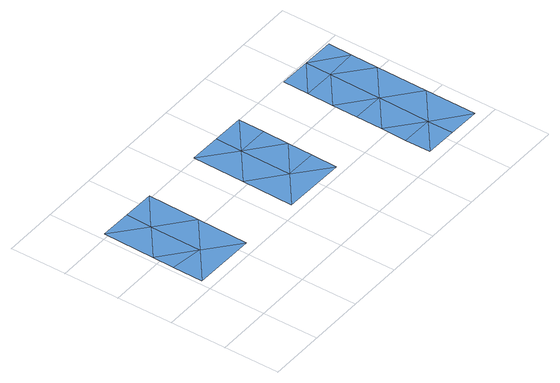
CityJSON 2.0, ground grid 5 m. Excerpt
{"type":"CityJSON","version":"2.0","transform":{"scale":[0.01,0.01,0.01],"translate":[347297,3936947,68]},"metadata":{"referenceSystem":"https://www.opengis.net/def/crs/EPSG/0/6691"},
"CityObjects":{
"waterbody1":{"type":"WaterBody","attributes":{"name":"7","class":"1140","function":"1","WaterBodyRiverFloodingRiskAttribute.description":"4","WaterBodyRiverFloodingRiskAttribute.rankOrg":"1","WaterBodyRiverFloodingRiskAttribute.adminType":"2","WaterBodyRiverFloodingRiskAttribute.scale":"L2"},"geometry":[{"type":"MultiSurface","lod":"1","boundaries":[[[0,1,2]],[[3,1,0]],[[4,1,3]],[[5,6,3]],[[5,3,7]],[[8,7,0]],[[9,8,0]],[[3,6,4]],[[3,0,7]],[[0,2,9]]]}]},
"waterbody2":{"type":"WaterBody","attributes":{"name":"7","class":"1140","function":"1","WaterBodyRiverFloodingRiskAttribute.description":"4","WaterBodyRiverFloodingRiskAttribute.rankOrg":"1","WaterBodyRiverFloodingRiskAttribute.adminType":"2","WaterBodyRiverFloodingRiskAttribute.scale":"L2"},"geometry":[{"type":"MultiSurface","lod":"1","boundaries":[[[10,11,12]],[[13,14,15]],[[16,15,14]],[[16,11,15]],[[11,16,17]],[[12,11,17]],[[18,13,15]],[[11,19,15]],[[10,19,11]],[[20,18,15]],[[15,19,20]]]}]},
"waterbody3":{"type":"WaterBody","attributes":{"name":"7","class":"1140","function":"1","WaterBodyRiverFloodingRiskAttribute.description":"4","WaterBodyRiverFloodingRiskAttribute.rankOrg":"3","WaterBodyRiverFloodingRiskAttribute.adminType":"2","WaterBodyRiverFloodingRiskAttribute.scale":"L2"},"geometry":[{"type":"MultiSurface","lod":"1","boundaries":[[[21,22,23]],[[22,21,24]],[[25,24,21]],[[26,24,25]],[[26,27,24]],[[28,27,26]],[[29,30,22]],[[30,31,22]],[[32,31,30]],[[29,22,33]],[[27,33,24]],[[34,26,25]],[[33,22,24]],[[31,23,22]],[[35,23,31]],[[32,36,31]],[[37,35,31]],[[36,37,31]]]}]}
},
"vertices":[
[337,1297,66],[616,1061,66],[624,1523,66],[329,835,66],[608,599,66],[46,876,66],[42,608,66],[50,1071,66],[58,1533,66],[341,1528,66],
[1745,810,66],[1462,815,66],[1741,579,66],[1474,1509,66],[1190,1513,66],[1470,1277,66],[1183,1051,66],[1175,589,66],[1757,1504,66],[1749,1041,66],[1753,1273,66],
[2882,1022,66],[2595,796,66],[2874,560,66],[2603,1258,66],[2886,1271,66],[2607,1489,66],[2319,1263,66],[2323,1494,66],[2312,801,66],[2308,570,66],[2587,334,66],[2304,339,66],[2315,1032,66],[2890,1484,66],[2866,98,72],[2300,107,73],[2583,103,72]
]}
